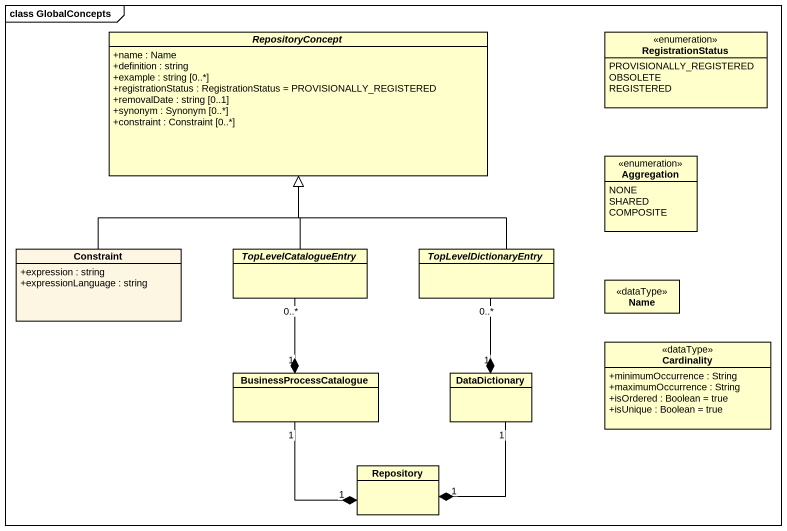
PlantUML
@startuml
mainframe class GlobalConcepts
hide circle
hide empty members
skinparam classAttributeIconSize 0
abstract class RepositoryConcept #FFFFCC {
  +name : Name
  +definition : string
  +example : string [0..*]
  +registrationStatus : RegistrationStatus = PROVISIONALLY_REGISTERED
  +removalDate : string [0..1]
  +synonym : Synonym [0..*]
  +constraint : Constraint [0..*]
}
enum RegistrationStatus #FFFFCC {
  PROVISIONALLY_REGISTERED
  OBSOLETE
  REGISTERED
}
enum Aggregation #FFFFCC {
  NONE
  SHARED
  COMPOSITE
}
class Constraint {
  +expression : string
  +expressionLanguage : string
}
abstract class TopLevelCatalogueEntry #FFFFCC
abstract class TopLevelDictionaryEntry #FFFFCC
class Name <<dataType>> #FFFFCC
class BusinessProcessCatalogue #FFFFCC
class DataDictionary #FFFFCC
class Cardinality <<dataType>> #FFFFCC {
  +minimumOccurrence : String
  +maximumOccurrence : String
  +isOrdered : Boolean = true
  +isUnique : Boolean = true
}
class Repository #FFFFCC
Constraint -up-|> RepositoryConcept
TopLevelCatalogueEntry -up-|> RepositoryConcept
TopLevelDictionaryEntry -up-|> RepositoryConcept
BusinessProcessCatalogue "1" *-up- "0..*" TopLevelCatalogueEntry
DataDictionary "1" *-up- "0..*" TopLevelDictionaryEntry
Repository "1" *-up- "1" BusinessProcessCatalogue
Repository "1" *-up- "1" DataDictionary
@enduml
